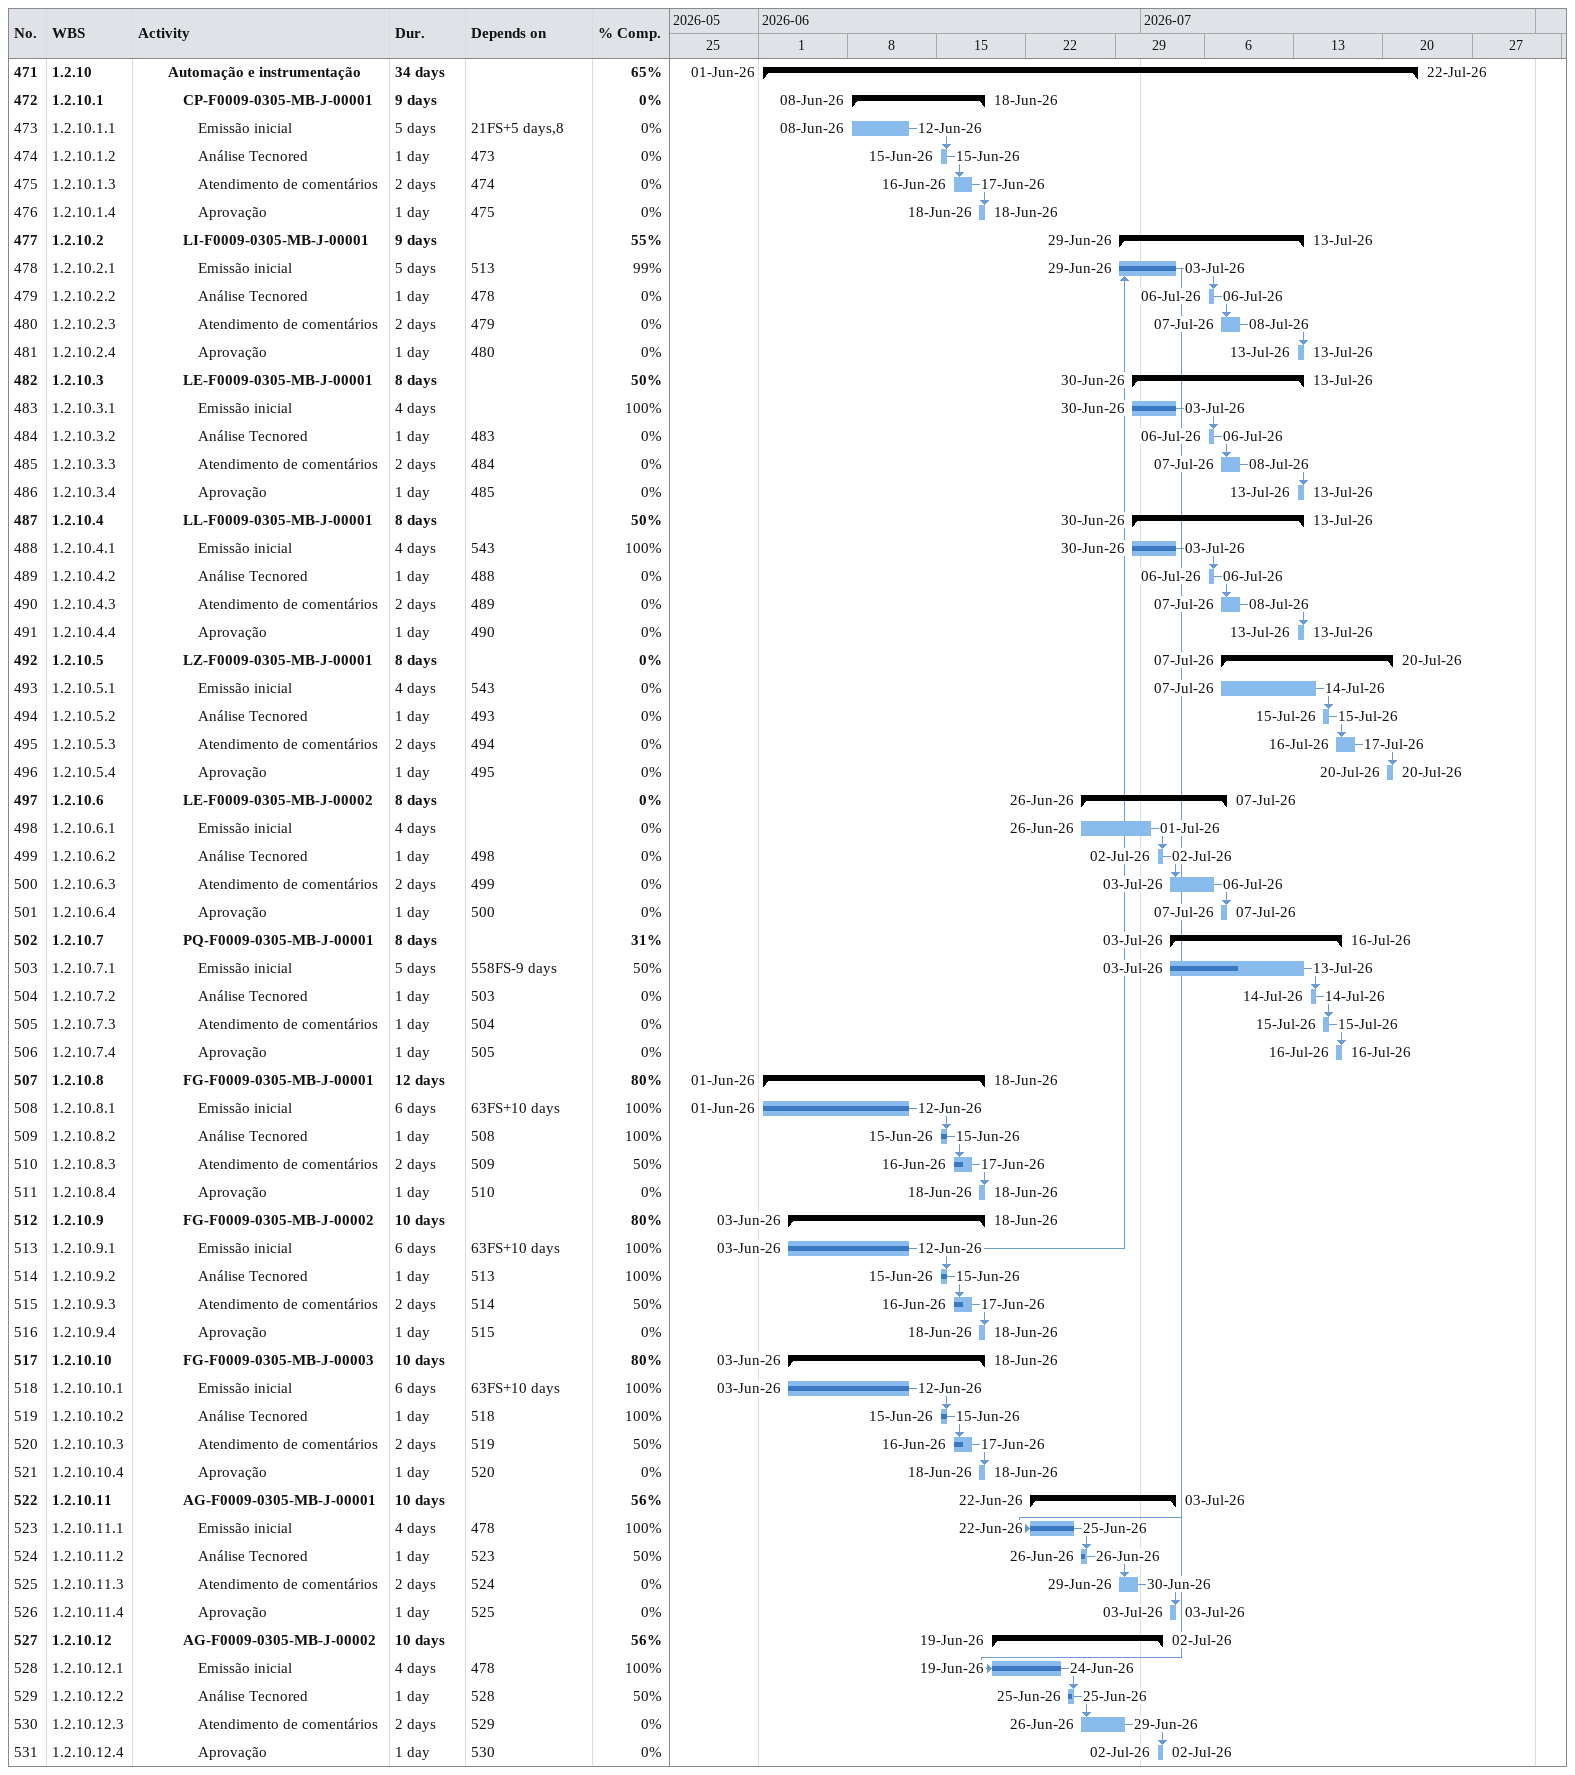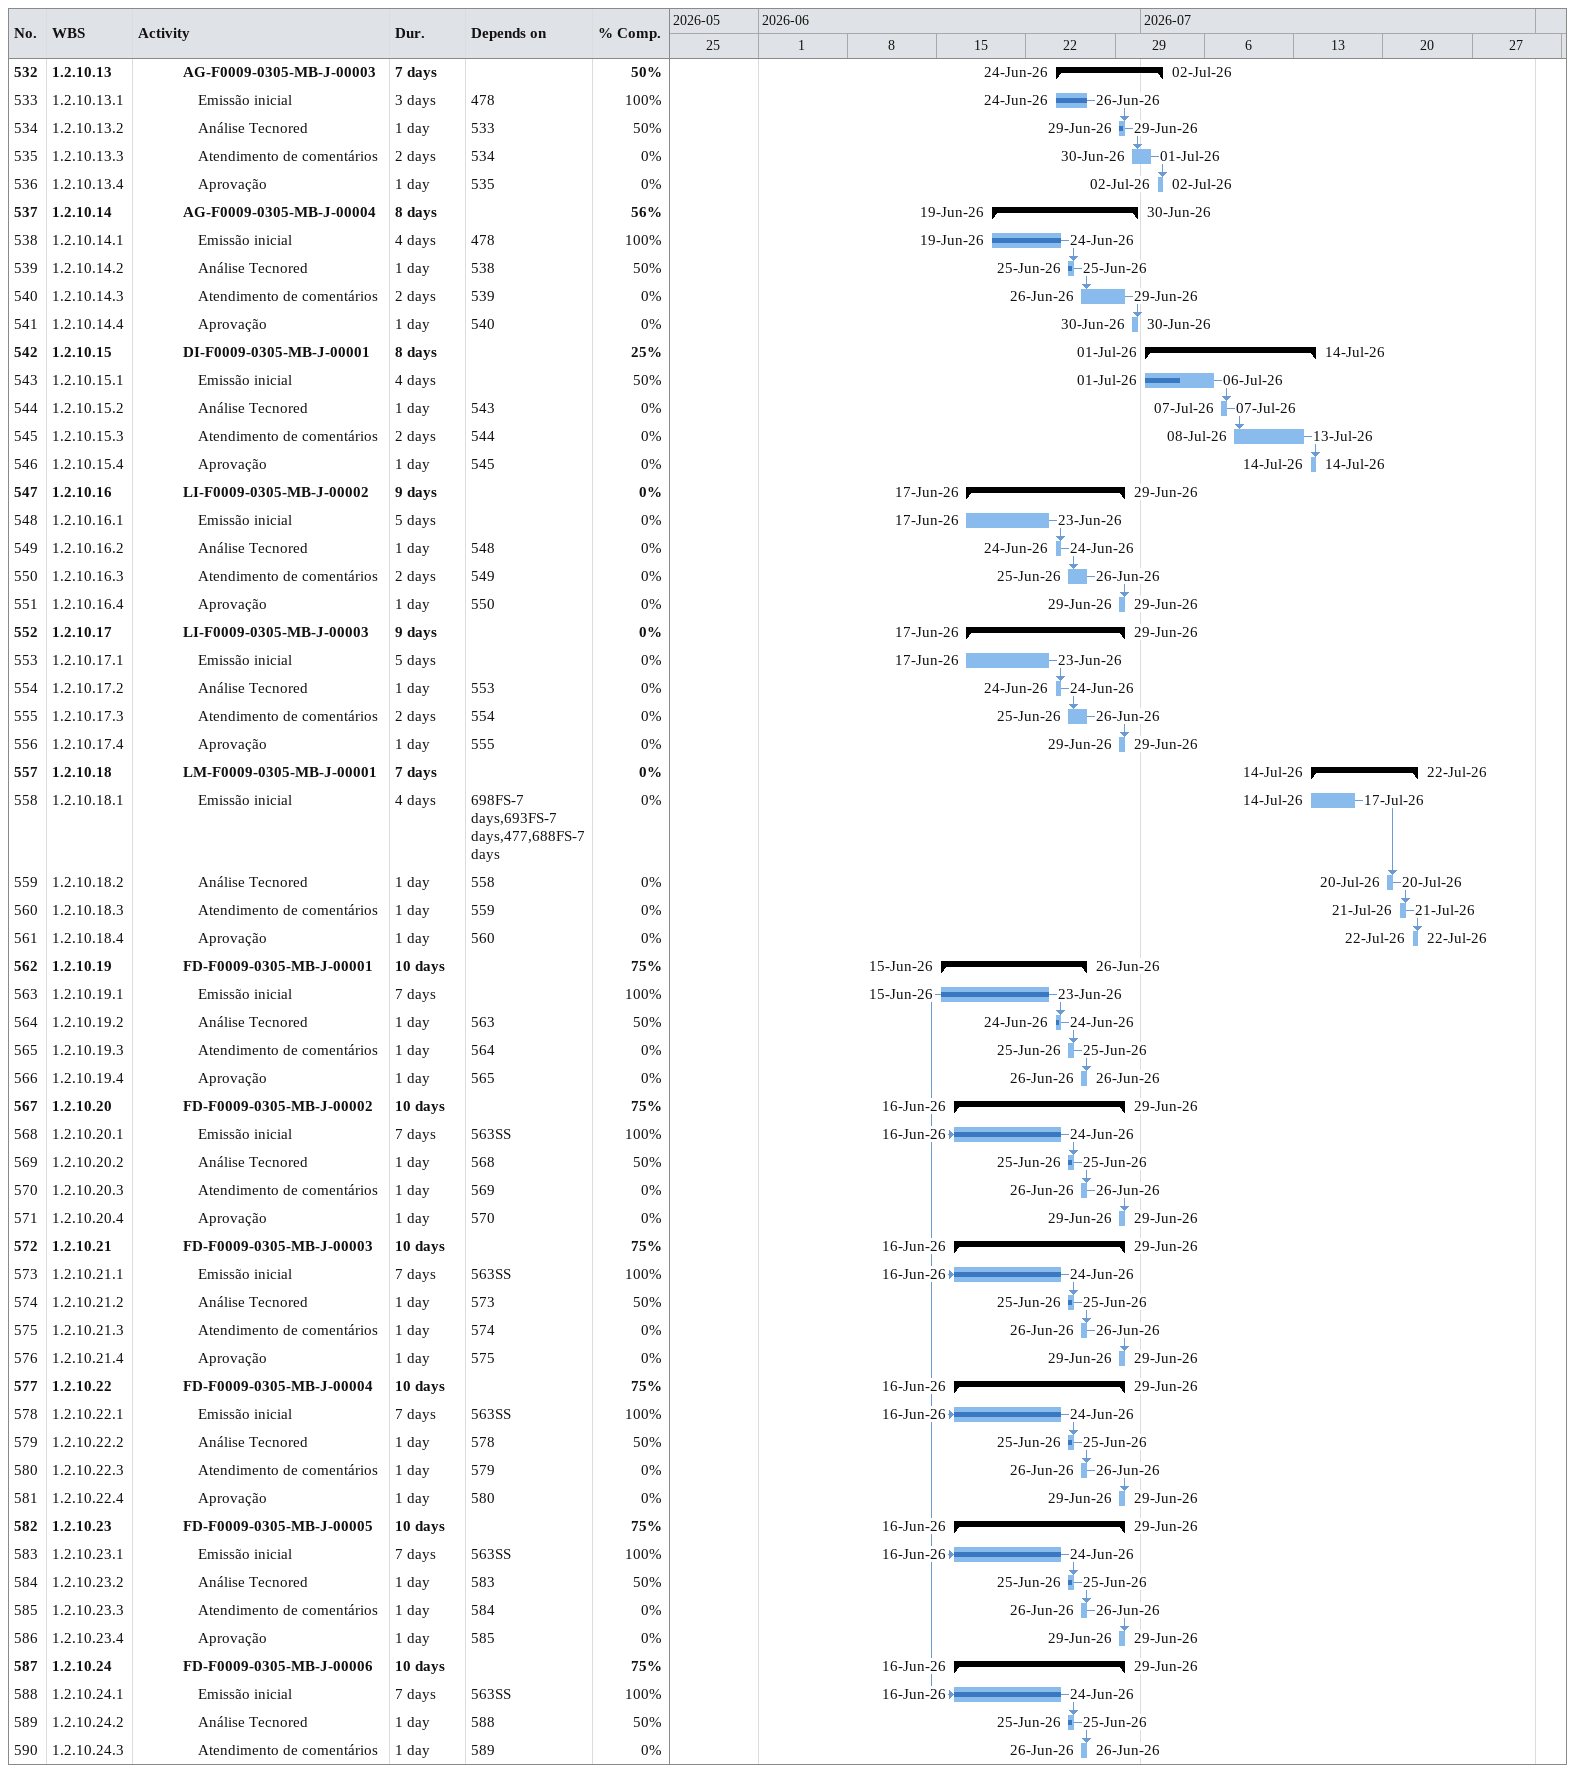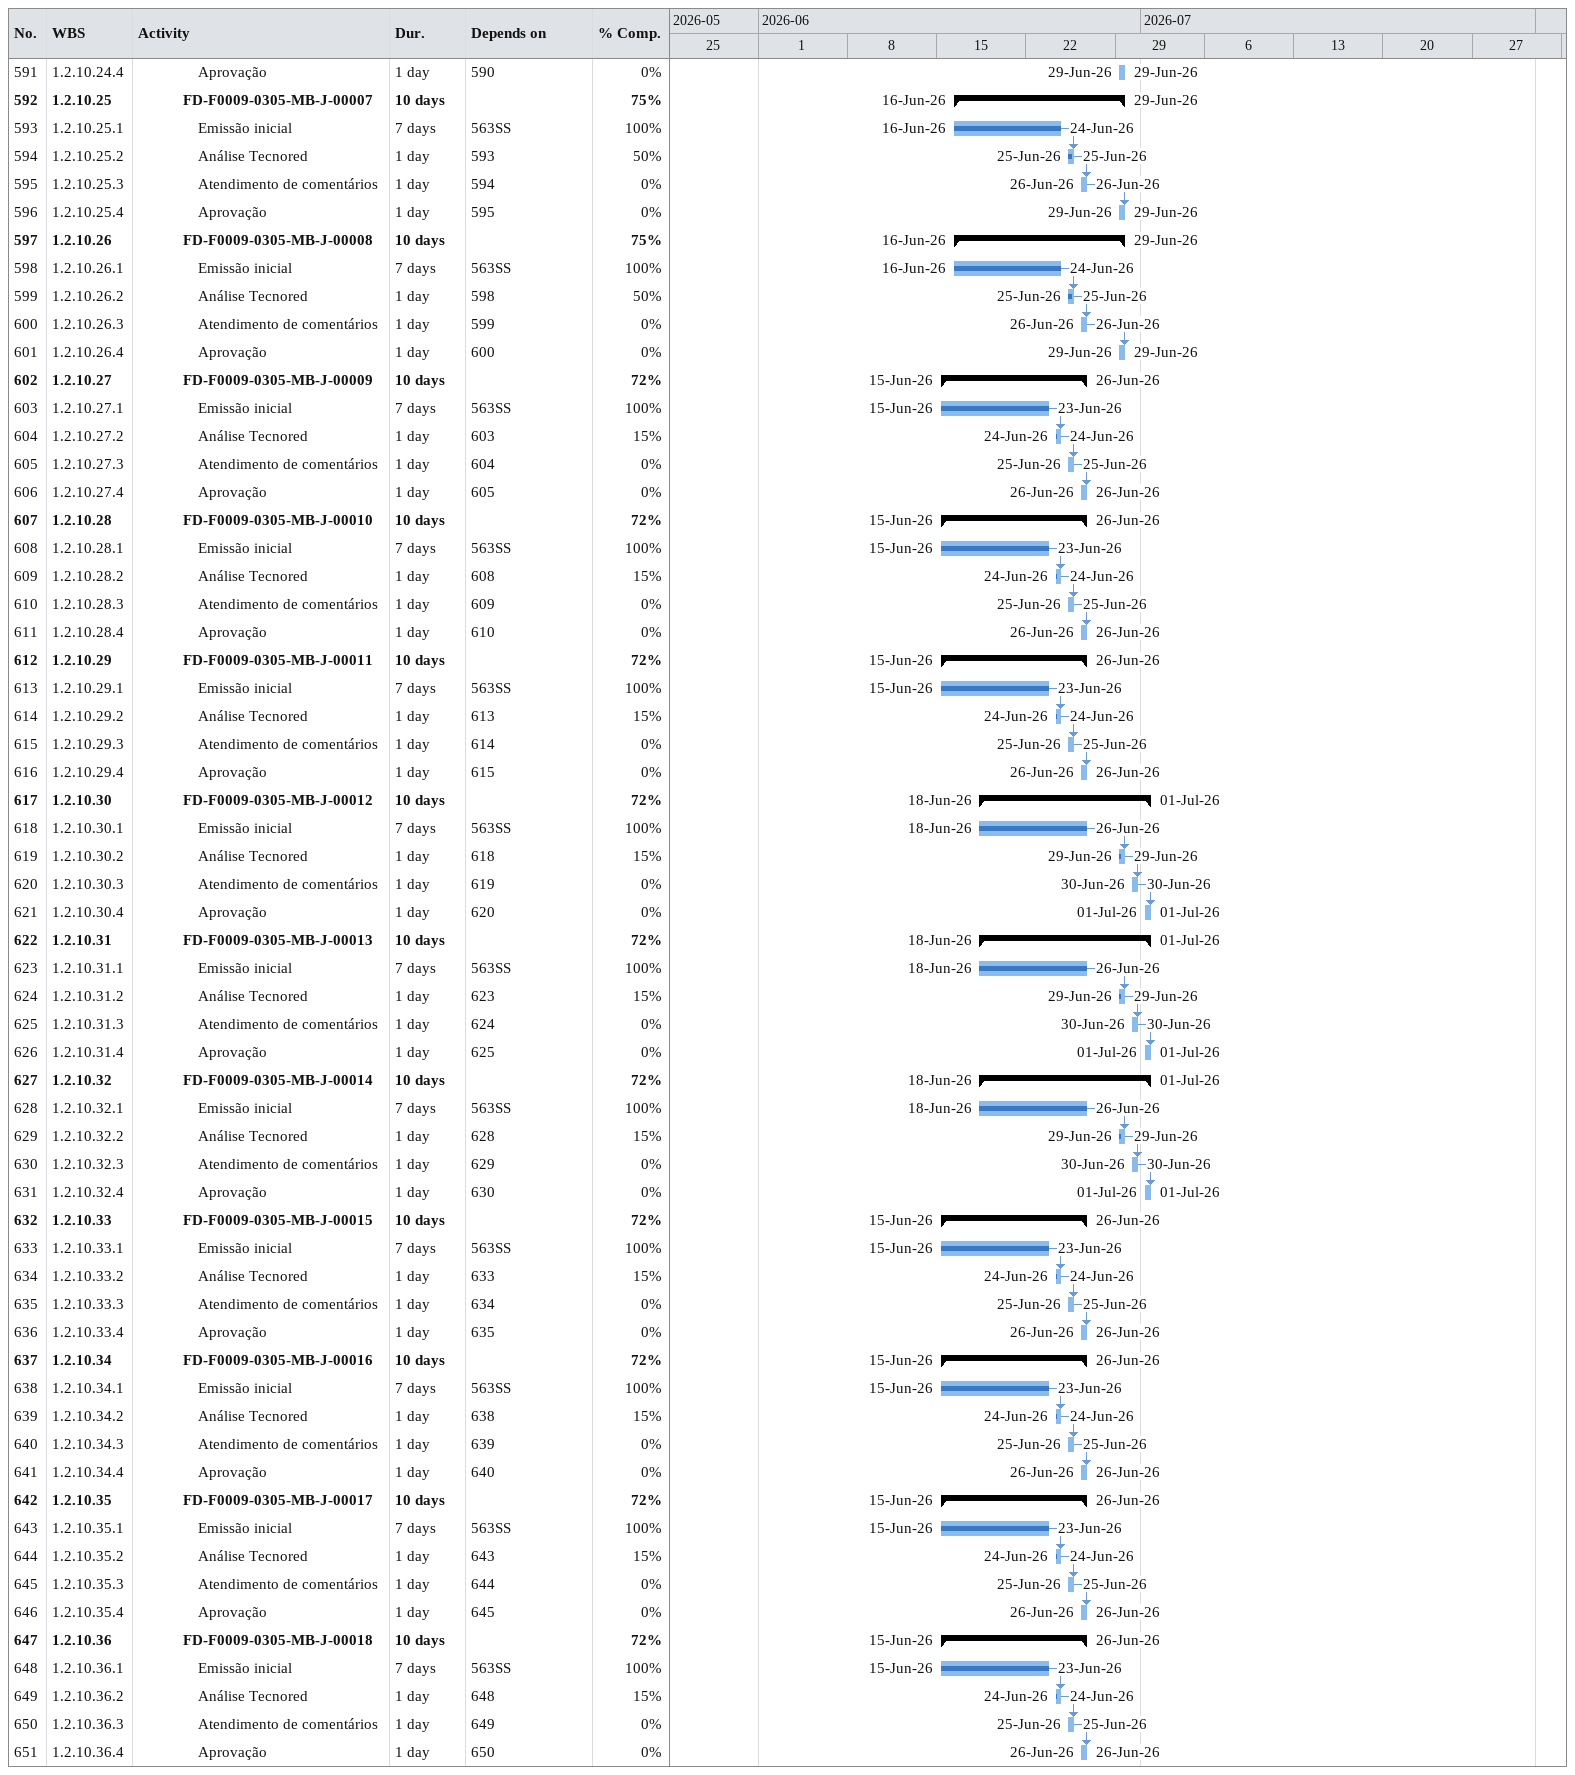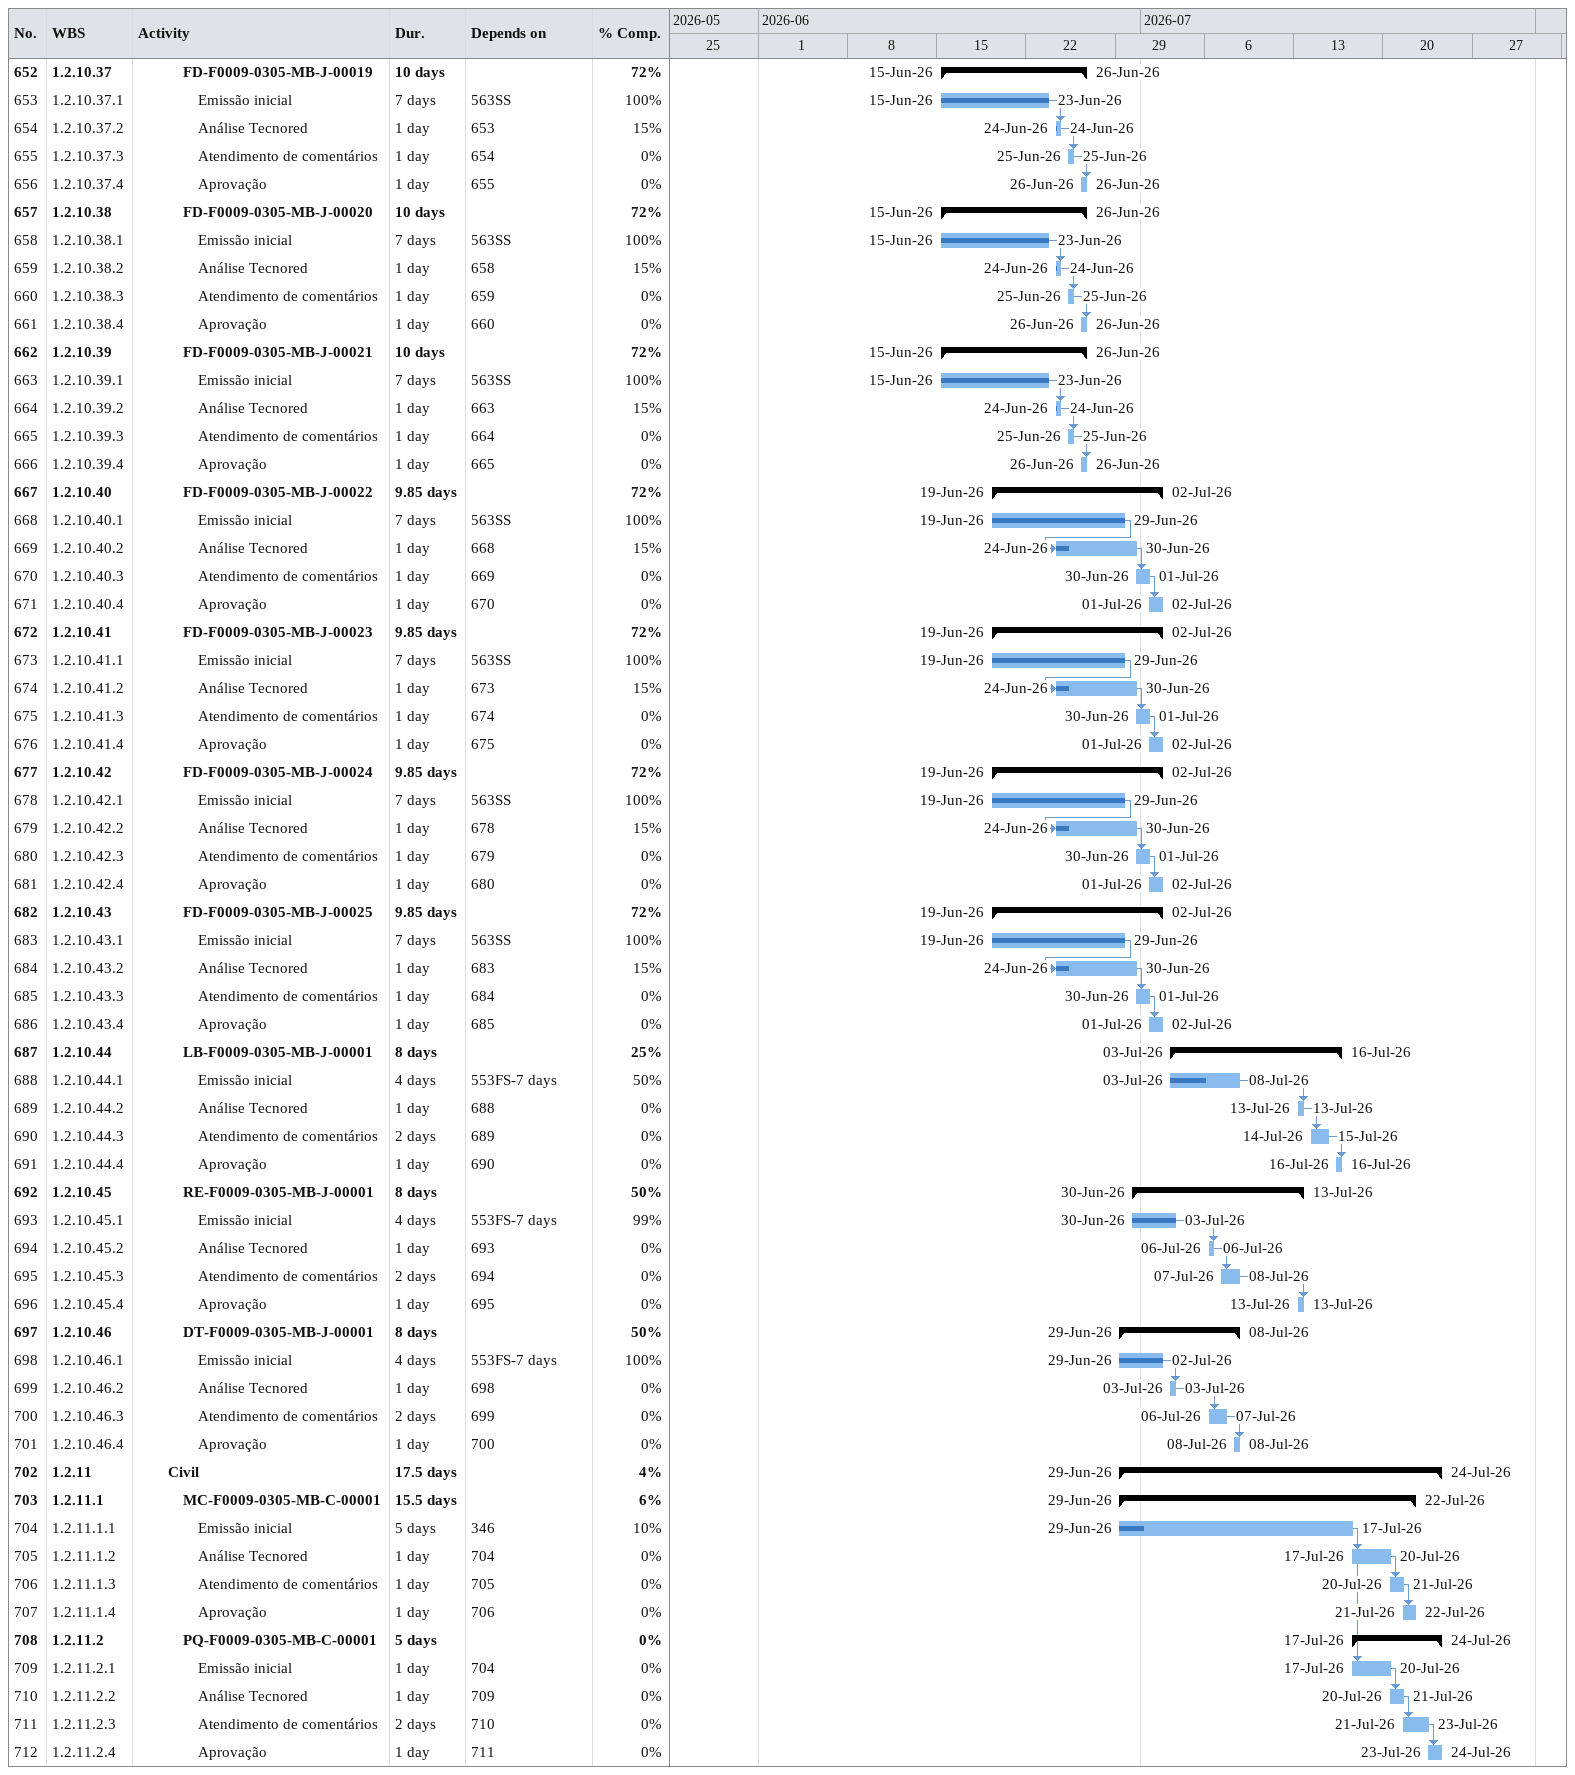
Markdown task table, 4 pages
| ID | WBS | Task | Duration | Start | Finish | Predecessors | % complete |
|---|---|---|---|---|---|---|---|
| 471 | 1.2.10 | **Automação e instrumentação** | 34d | 2026-06-01 | 2026-07-22 |  | 65 |
| 472 | 1.2.10.1 | **CP-F0009-0305-MB-J-00001** | 9d | 2026-06-08 | 2026-06-18 |  | 0 |
| 473 | 1.2.10.1.1 | Emissão inicial | 5d | 2026-06-08 | 2026-06-12 | 21FS+5d, 8 | 0 |
| 474 | 1.2.10.1.2 | Análise Tecnored | 1d | 2026-06-15 | 2026-06-15 | 473 | 0 |
| 475 | 1.2.10.1.3 | Atendimento de comentários | 2d | 2026-06-16 | 2026-06-17 | 474 | 0 |
| 476 | 1.2.10.1.4 | Aprovação | 1d | 2026-06-18 | 2026-06-18 | 475 | 0 |
| 477 | 1.2.10.2 | **LI-F0009-0305-MB-J-00001** | 9d | 2026-06-29 | 2026-07-13 |  | 55 |
| 478 | 1.2.10.2.1 | Emissão inicial | 5d | 2026-06-29 | 2026-07-03 | 513 | 99 |
| 479 | 1.2.10.2.2 | Análise Tecnored | 1d | 2026-07-06 | 2026-07-06 | 478 | 0 |
| 480 | 1.2.10.2.3 | Atendimento de comentários | 2d | 2026-07-07 | 2026-07-08 | 479 | 0 |
| 481 | 1.2.10.2.4 | Aprovação | 1d | 2026-07-13 | 2026-07-13 | 480 | 0 |
| 482 | 1.2.10.3 | **LE-F0009-0305-MB-J-00001** | 8d | 2026-06-30 | 2026-07-13 |  | 50 |
| 483 | 1.2.10.3.1 | Emissão inicial | 4d | 2026-06-30 | 2026-07-03 |  | 100 |
| 484 | 1.2.10.3.2 | Análise Tecnored | 1d | 2026-07-06 | 2026-07-06 | 483 | 0 |
| 485 | 1.2.10.3.3 | Atendimento de comentários | 2d | 2026-07-07 | 2026-07-08 | 484 | 0 |
| 486 | 1.2.10.3.4 | Aprovação | 1d | 2026-07-13 | 2026-07-13 | 485 | 0 |
| 487 | 1.2.10.4 | **LL-F0009-0305-MB-J-00001** | 8d | 2026-06-30 | 2026-07-13 |  | 50 |
| 488 | 1.2.10.4.1 | Emissão inicial | 4d | 2026-06-30 | 2026-07-03 | 543 | 100 |
| 489 | 1.2.10.4.2 | Análise Tecnored | 1d | 2026-07-06 | 2026-07-06 | 488 | 0 |
| 490 | 1.2.10.4.3 | Atendimento de comentários | 2d | 2026-07-07 | 2026-07-08 | 489 | 0 |
| 491 | 1.2.10.4.4 | Aprovação | 1d | 2026-07-13 | 2026-07-13 | 490 | 0 |
| 492 | 1.2.10.5 | **LZ-F0009-0305-MB-J-00001** | 8d | 2026-07-07 | 2026-07-20 |  | 0 |
| 493 | 1.2.10.5.1 | Emissão inicial | 4d | 2026-07-07 | 2026-07-14 | 543 | 0 |
| 494 | 1.2.10.5.2 | Análise Tecnored | 1d | 2026-07-15 | 2026-07-15 | 493 | 0 |
| 495 | 1.2.10.5.3 | Atendimento de comentários | 2d | 2026-07-16 | 2026-07-17 | 494 | 0 |
| 496 | 1.2.10.5.4 | Aprovação | 1d | 2026-07-20 | 2026-07-20 | 495 | 0 |
| 497 | 1.2.10.6 | **LE-F0009-0305-MB-J-00002** | 8d | 2026-06-26 | 2026-07-07 |  | 0 |
| 498 | 1.2.10.6.1 | Emissão inicial | 4d | 2026-06-26 | 2026-07-01 |  | 0 |
| 499 | 1.2.10.6.2 | Análise Tecnored | 1d | 2026-07-02 | 2026-07-02 | 498 | 0 |
| 500 | 1.2.10.6.3 | Atendimento de comentários | 2d | 2026-07-03 | 2026-07-06 | 499 | 0 |
| 501 | 1.2.10.6.4 | Aprovação | 1d | 2026-07-07 | 2026-07-07 | 500 | 0 |
| 502 | 1.2.10.7 | **PQ-F0009-0305-MB-J-00001** | 8d | 2026-07-03 | 2026-07-16 |  | 31 |
| 503 | 1.2.10.7.1 | Emissão inicial | 5d | 2026-07-03 | 2026-07-13 | 558FS-9d | 50 |
| 504 | 1.2.10.7.2 | Análise Tecnored | 1d | 2026-07-14 | 2026-07-14 | 503 | 0 |
| 505 | 1.2.10.7.3 | Atendimento de comentários | 1d | 2026-07-15 | 2026-07-15 | 504 | 0 |
| 506 | 1.2.10.7.4 | Aprovação | 1d | 2026-07-16 | 2026-07-16 | 505 | 0 |
| 507 | 1.2.10.8 | **FG-F0009-0305-MB-J-00001** | 12d | 2026-06-01 | 2026-06-18 |  | 80 |
| 508 | 1.2.10.8.1 | Emissão inicial | 6d | 2026-06-01 | 2026-06-12 | 63FS+10d | 100 |
| 509 | 1.2.10.8.2 | Análise Tecnored | 1d | 2026-06-15 | 2026-06-15 | 508 | 100 |
| 510 | 1.2.10.8.3 | Atendimento de comentários | 2d | 2026-06-16 | 2026-06-17 | 509 | 50 |
| 511 | 1.2.10.8.4 | Aprovação | 1d | 2026-06-18 | 2026-06-18 | 510 | 0 |
| 512 | 1.2.10.9 | **FG-F0009-0305-MB-J-00002** | 10d | 2026-06-03 | 2026-06-18 |  | 80 |
| 513 | 1.2.10.9.1 | Emissão inicial | 6d | 2026-06-03 | 2026-06-12 | 63FS+10d | 100 |
| 514 | 1.2.10.9.2 | Análise Tecnored | 1d | 2026-06-15 | 2026-06-15 | 513 | 100 |
| 515 | 1.2.10.9.3 | Atendimento de comentários | 2d | 2026-06-16 | 2026-06-17 | 514 | 50 |
| 516 | 1.2.10.9.4 | Aprovação | 1d | 2026-06-18 | 2026-06-18 | 515 | 0 |
| 517 | 1.2.10.10 | **FG-F0009-0305-MB-J-00003** | 10d | 2026-06-03 | 2026-06-18 |  | 80 |
| 518 | 1.2.10.10.1 | Emissão inicial | 6d | 2026-06-03 | 2026-06-12 | 63FS+10d | 100 |
| 519 | 1.2.10.10.2 | Análise Tecnored | 1d | 2026-06-15 | 2026-06-15 | 518 | 100 |
| 520 | 1.2.10.10.3 | Atendimento de comentários | 2d | 2026-06-16 | 2026-06-17 | 519 | 50 |
| 521 | 1.2.10.10.4 | Aprovação | 1d | 2026-06-18 | 2026-06-18 | 520 | 0 |
| 522 | 1.2.10.11 | **AG-F0009-0305-MB-J-00001** | 10d | 2026-06-22 | 2026-07-03 |  | 56 |
| 523 | 1.2.10.11.1 | Emissão inicial | 4d | 2026-06-22 | 2026-06-25 | 478 | 100 |
| 524 | 1.2.10.11.2 | Análise Tecnored | 1d | 2026-06-26 | 2026-06-26 | 523 | 50 |
| 525 | 1.2.10.11.3 | Atendimento de comentários | 2d | 2026-06-29 | 2026-06-30 | 524 | 0 |
| 526 | 1.2.10.11.4 | Aprovação | 1d | 2026-07-03 | 2026-07-03 | 525 | 0 |
| 527 | 1.2.10.12 | **AG-F0009-0305-MB-J-00002** | 10d | 2026-06-19 | 2026-07-02 |  | 56 |
| 528 | 1.2.10.12.1 | Emissão inicial | 4d | 2026-06-19 | 2026-06-24 | 478 | 100 |
| 529 | 1.2.10.12.2 | Análise Tecnored | 1d | 2026-06-25 | 2026-06-25 | 528 | 50 |
| 530 | 1.2.10.12.3 | Atendimento de comentários | 2d | 2026-06-26 | 2026-06-29 | 529 | 0 |
| 531 | 1.2.10.12.4 | Aprovação | 1d | 2026-07-02 | 2026-07-02 | 530 | 0 |
| 532 | 1.2.10.13 | **AG-F0009-0305-MB-J-00003** | 7d | 2026-06-24 | 2026-07-02 |  | 50 |
| 533 | 1.2.10.13.1 | Emissão inicial | 3d | 2026-06-24 | 2026-06-26 | 478 | 100 |
| 534 | 1.2.10.13.2 | Análise Tecnored | 1d | 2026-06-29 | 2026-06-29 | 533 | 50 |
| 535 | 1.2.10.13.3 | Atendimento de comentários | 2d | 2026-06-30 | 2026-07-01 | 534 | 0 |
| 536 | 1.2.10.13.4 | Aprovação | 1d | 2026-07-02 | 2026-07-02 | 535 | 0 |
| 537 | 1.2.10.14 | **AG-F0009-0305-MB-J-00004** | 8d | 2026-06-19 | 2026-06-30 |  | 56 |
| 538 | 1.2.10.14.1 | Emissão inicial | 4d | 2026-06-19 | 2026-06-24 | 478 | 100 |
| 539 | 1.2.10.14.2 | Análise Tecnored | 1d | 2026-06-25 | 2026-06-25 | 538 | 50 |
| 540 | 1.2.10.14.3 | Atendimento de comentários | 2d | 2026-06-26 | 2026-06-29 | 539 | 0 |
| 541 | 1.2.10.14.4 | Aprovação | 1d | 2026-06-30 | 2026-06-30 | 540 | 0 |
| 542 | 1.2.10.15 | **DI-F0009-0305-MB-J-00001** | 8d | 2026-07-01 | 2026-07-14 |  | 25 |
| 543 | 1.2.10.15.1 | Emissão inicial | 4d | 2026-07-01 | 2026-07-06 |  | 50 |
| 544 | 1.2.10.15.2 | Análise Tecnored | 1d | 2026-07-07 | 2026-07-07 | 543 | 0 |
| 545 | 1.2.10.15.3 | Atendimento de comentários | 2d | 2026-07-08 | 2026-07-13 | 544 | 0 |
| 546 | 1.2.10.15.4 | Aprovação | 1d | 2026-07-14 | 2026-07-14 | 545 | 0 |
| 547 | 1.2.10.16 | **LI-F0009-0305-MB-J-00002** | 9d | 2026-06-17 | 2026-06-29 |  | 0 |
| 548 | 1.2.10.16.1 | Emissão inicial | 5d | 2026-06-17 | 2026-06-23 |  | 0 |
| 549 | 1.2.10.16.2 | Análise Tecnored | 1d | 2026-06-24 | 2026-06-24 | 548 | 0 |
| 550 | 1.2.10.16.3 | Atendimento de comentários | 2d | 2026-06-25 | 2026-06-26 | 549 | 0 |
| 551 | 1.2.10.16.4 | Aprovação | 1d | 2026-06-29 | 2026-06-29 | 550 | 0 |
| 552 | 1.2.10.17 | **LI-F0009-0305-MB-J-00003** | 9d | 2026-06-17 | 2026-06-29 |  | 0 |
| 553 | 1.2.10.17.1 | Emissão inicial | 5d | 2026-06-17 | 2026-06-23 |  | 0 |
| 554 | 1.2.10.17.2 | Análise Tecnored | 1d | 2026-06-24 | 2026-06-24 | 553 | 0 |
| 555 | 1.2.10.17.3 | Atendimento de comentários | 2d | 2026-06-25 | 2026-06-26 | 554 | 0 |
| 556 | 1.2.10.17.4 | Aprovação | 1d | 2026-06-29 | 2026-06-29 | 555 | 0 |
| 557 | 1.2.10.18 | **LM-F0009-0305-MB-J-00001** | 7d | 2026-07-14 | 2026-07-22 |  | 0 |
| 558 | 1.2.10.18.1 | Emissão inicial | 4d | 2026-07-14 | 2026-07-17 | 698FS-7d, 693FS-7d, 477, 688FS-7d | 0 |
| 559 | 1.2.10.18.2 | Análise Tecnored | 1d | 2026-07-20 | 2026-07-20 | 558 | 0 |
| 560 | 1.2.10.18.3 | Atendimento de comentários | 1d | 2026-07-21 | 2026-07-21 | 559 | 0 |
| 561 | 1.2.10.18.4 | Aprovação | 1d | 2026-07-22 | 2026-07-22 | 560 | 0 |
| 562 | 1.2.10.19 | **FD-F0009-0305-MB-J-00001** | 10d | 2026-06-15 | 2026-06-26 |  | 75 |
| 563 | 1.2.10.19.1 | Emissão inicial | 7d | 2026-06-15 | 2026-06-23 |  | 100 |
| 564 | 1.2.10.19.2 | Análise Tecnored | 1d | 2026-06-24 | 2026-06-24 | 563 | 50 |
| 565 | 1.2.10.19.3 | Atendimento de comentários | 1d | 2026-06-25 | 2026-06-25 | 564 | 0 |
| 566 | 1.2.10.19.4 | Aprovação | 1d | 2026-06-26 | 2026-06-26 | 565 | 0 |
| 567 | 1.2.10.20 | **FD-F0009-0305-MB-J-00002** | 10d | 2026-06-16 | 2026-06-29 |  | 75 |
| 568 | 1.2.10.20.1 | Emissão inicial | 7d | 2026-06-16 | 2026-06-24 | 563SS | 100 |
| 569 | 1.2.10.20.2 | Análise Tecnored | 1d | 2026-06-25 | 2026-06-25 | 568 | 50 |
| 570 | 1.2.10.20.3 | Atendimento de comentários | 1d | 2026-06-26 | 2026-06-26 | 569 | 0 |
| 571 | 1.2.10.20.4 | Aprovação | 1d | 2026-06-29 | 2026-06-29 | 570 | 0 |
| 572 | 1.2.10.21 | **FD-F0009-0305-MB-J-00003** | 10d | 2026-06-16 | 2026-06-29 |  | 75 |
| 573 | 1.2.10.21.1 | Emissão inicial | 7d | 2026-06-16 | 2026-06-24 | 563SS | 100 |
| 574 | 1.2.10.21.2 | Análise Tecnored | 1d | 2026-06-25 | 2026-06-25 | 573 | 50 |
| 575 | 1.2.10.21.3 | Atendimento de comentários | 1d | 2026-06-26 | 2026-06-26 | 574 | 0 |
| 576 | 1.2.10.21.4 | Aprovação | 1d | 2026-06-29 | 2026-06-29 | 575 | 0 |
| 577 | 1.2.10.22 | **FD-F0009-0305-MB-J-00004** | 10d | 2026-06-16 | 2026-06-29 |  | 75 |
| 578 | 1.2.10.22.1 | Emissão inicial | 7d | 2026-06-16 | 2026-06-24 | 563SS | 100 |
| 579 | 1.2.10.22.2 | Análise Tecnored | 1d | 2026-06-25 | 2026-06-25 | 578 | 50 |
| 580 | 1.2.10.22.3 | Atendimento de comentários | 1d | 2026-06-26 | 2026-06-26 | 579 | 0 |
| 581 | 1.2.10.22.4 | Aprovação | 1d | 2026-06-29 | 2026-06-29 | 580 | 0 |
| 582 | 1.2.10.23 | **FD-F0009-0305-MB-J-00005** | 10d | 2026-06-16 | 2026-06-29 |  | 75 |
| 583 | 1.2.10.23.1 | Emissão inicial | 7d | 2026-06-16 | 2026-06-24 | 563SS | 100 |
| 584 | 1.2.10.23.2 | Análise Tecnored | 1d | 2026-06-25 | 2026-06-25 | 583 | 50 |
| 585 | 1.2.10.23.3 | Atendimento de comentários | 1d | 2026-06-26 | 2026-06-26 | 584 | 0 |
| 586 | 1.2.10.23.4 | Aprovação | 1d | 2026-06-29 | 2026-06-29 | 585 | 0 |
| 587 | 1.2.10.24 | **FD-F0009-0305-MB-J-00006** | 10d | 2026-06-16 | 2026-06-29 |  | 75 |
| 588 | 1.2.10.24.1 | Emissão inicial | 7d | 2026-06-16 | 2026-06-24 | 563SS | 100 |
| 589 | 1.2.10.24.2 | Análise Tecnored | 1d | 2026-06-25 | 2026-06-25 | 588 | 50 |
| 590 | 1.2.10.24.3 | Atendimento de comentários | 1d | 2026-06-26 | 2026-06-26 | 589 | 0 |
| 591 | 1.2.10.24.4 | Aprovação | 1d | 2026-06-29 | 2026-06-29 | 590 | 0 |
| 592 | 1.2.10.25 | **FD-F0009-0305-MB-J-00007** | 10d | 2026-06-16 | 2026-06-29 |  | 75 |
| 593 | 1.2.10.25.1 | Emissão inicial | 7d | 2026-06-16 | 2026-06-24 | 563SS | 100 |
| 594 | 1.2.10.25.2 | Análise Tecnored | 1d | 2026-06-25 | 2026-06-25 | 593 | 50 |
| 595 | 1.2.10.25.3 | Atendimento de comentários | 1d | 2026-06-26 | 2026-06-26 | 594 | 0 |
| 596 | 1.2.10.25.4 | Aprovação | 1d | 2026-06-29 | 2026-06-29 | 595 | 0 |
| 597 | 1.2.10.26 | **FD-F0009-0305-MB-J-00008** | 10d | 2026-06-16 | 2026-06-29 |  | 75 |
| 598 | 1.2.10.26.1 | Emissão inicial | 7d | 2026-06-16 | 2026-06-24 | 563SS | 100 |
| 599 | 1.2.10.26.2 | Análise Tecnored | 1d | 2026-06-25 | 2026-06-25 | 598 | 50 |
| 600 | 1.2.10.26.3 | Atendimento de comentários | 1d | 2026-06-26 | 2026-06-26 | 599 | 0 |
| 601 | 1.2.10.26.4 | Aprovação | 1d | 2026-06-29 | 2026-06-29 | 600 | 0 |
| 602 | 1.2.10.27 | **FD-F0009-0305-MB-J-00009** | 10d | 2026-06-15 | 2026-06-26 |  | 72 |
| 603 | 1.2.10.27.1 | Emissão inicial | 7d | 2026-06-15 | 2026-06-23 | 563SS | 100 |
| 604 | 1.2.10.27.2 | Análise Tecnored | 1d | 2026-06-24 | 2026-06-24 | 603 | 15 |
| 605 | 1.2.10.27.3 | Atendimento de comentários | 1d | 2026-06-25 | 2026-06-25 | 604 | 0 |
| 606 | 1.2.10.27.4 | Aprovação | 1d | 2026-06-26 | 2026-06-26 | 605 | 0 |
| 607 | 1.2.10.28 | **FD-F0009-0305-MB-J-00010** | 10d | 2026-06-15 | 2026-06-26 |  | 72 |
| 608 | 1.2.10.28.1 | Emissão inicial | 7d | 2026-06-15 | 2026-06-23 | 563SS | 100 |
| 609 | 1.2.10.28.2 | Análise Tecnored | 1d | 2026-06-24 | 2026-06-24 | 608 | 15 |
| 610 | 1.2.10.28.3 | Atendimento de comentários | 1d | 2026-06-25 | 2026-06-25 | 609 | 0 |
| 611 | 1.2.10.28.4 | Aprovação | 1d | 2026-06-26 | 2026-06-26 | 610 | 0 |
| 612 | 1.2.10.29 | **FD-F0009-0305-MB-J-00011** | 10d | 2026-06-15 | 2026-06-26 |  | 72 |
| 613 | 1.2.10.29.1 | Emissão inicial | 7d | 2026-06-15 | 2026-06-23 | 563SS | 100 |
| 614 | 1.2.10.29.2 | Análise Tecnored | 1d | 2026-06-24 | 2026-06-24 | 613 | 15 |
| 615 | 1.2.10.29.3 | Atendimento de comentários | 1d | 2026-06-25 | 2026-06-25 | 614 | 0 |
| 616 | 1.2.10.29.4 | Aprovação | 1d | 2026-06-26 | 2026-06-26 | 615 | 0 |
| 617 | 1.2.10.30 | **FD-F0009-0305-MB-J-00012** | 10d | 2026-06-18 | 2026-07-01 |  | 72 |
| 618 | 1.2.10.30.1 | Emissão inicial | 7d | 2026-06-18 | 2026-06-26 | 563SS | 100 |
| 619 | 1.2.10.30.2 | Análise Tecnored | 1d | 2026-06-29 | 2026-06-29 | 618 | 15 |
| 620 | 1.2.10.30.3 | Atendimento de comentários | 1d | 2026-06-30 | 2026-06-30 | 619 | 0 |
| 621 | 1.2.10.30.4 | Aprovação | 1d | 2026-07-01 | 2026-07-01 | 620 | 0 |
| 622 | 1.2.10.31 | **FD-F0009-0305-MB-J-00013** | 10d | 2026-06-18 | 2026-07-01 |  | 72 |
| 623 | 1.2.10.31.1 | Emissão inicial | 7d | 2026-06-18 | 2026-06-26 | 563SS | 100 |
| 624 | 1.2.10.31.2 | Análise Tecnored | 1d | 2026-06-29 | 2026-06-29 | 623 | 15 |
| 625 | 1.2.10.31.3 | Atendimento de comentários | 1d | 2026-06-30 | 2026-06-30 | 624 | 0 |
| 626 | 1.2.10.31.4 | Aprovação | 1d | 2026-07-01 | 2026-07-01 | 625 | 0 |
| 627 | 1.2.10.32 | **FD-F0009-0305-MB-J-00014** | 10d | 2026-06-18 | 2026-07-01 |  | 72 |
| 628 | 1.2.10.32.1 | Emissão inicial | 7d | 2026-06-18 | 2026-06-26 | 563SS | 100 |
| 629 | 1.2.10.32.2 | Análise Tecnored | 1d | 2026-06-29 | 2026-06-29 | 628 | 15 |
| 630 | 1.2.10.32.3 | Atendimento de comentários | 1d | 2026-06-30 | 2026-06-30 | 629 | 0 |
| 631 | 1.2.10.32.4 | Aprovação | 1d | 2026-07-01 | 2026-07-01 | 630 | 0 |
| 632 | 1.2.10.33 | **FD-F0009-0305-MB-J-00015** | 10d | 2026-06-15 | 2026-06-26 |  | 72 |
| 633 | 1.2.10.33.1 | Emissão inicial | 7d | 2026-06-15 | 2026-06-23 | 563SS | 100 |
| 634 | 1.2.10.33.2 | Análise Tecnored | 1d | 2026-06-24 | 2026-06-24 | 633 | 15 |
| 635 | 1.2.10.33.3 | Atendimento de comentários | 1d | 2026-06-25 | 2026-06-25 | 634 | 0 |
| 636 | 1.2.10.33.4 | Aprovação | 1d | 2026-06-26 | 2026-06-26 | 635 | 0 |
| 637 | 1.2.10.34 | **FD-F0009-0305-MB-J-00016** | 10d | 2026-06-15 | 2026-06-26 |  | 72 |
| 638 | 1.2.10.34.1 | Emissão inicial | 7d | 2026-06-15 | 2026-06-23 | 563SS | 100 |
| 639 | 1.2.10.34.2 | Análise Tecnored | 1d | 2026-06-24 | 2026-06-24 | 638 | 15 |
| 640 | 1.2.10.34.3 | Atendimento de comentários | 1d | 2026-06-25 | 2026-06-25 | 639 | 0 |
| 641 | 1.2.10.34.4 | Aprovação | 1d | 2026-06-26 | 2026-06-26 | 640 | 0 |
| 642 | 1.2.10.35 | **FD-F0009-0305-MB-J-00017** | 10d | 2026-06-15 | 2026-06-26 |  | 72 |
| 643 | 1.2.10.35.1 | Emissão inicial | 7d | 2026-06-15 | 2026-06-23 | 563SS | 100 |
| 644 | 1.2.10.35.2 | Análise Tecnored | 1d | 2026-06-24 | 2026-06-24 | 643 | 15 |
| 645 | 1.2.10.35.3 | Atendimento de comentários | 1d | 2026-06-25 | 2026-06-25 | 644 | 0 |
| 646 | 1.2.10.35.4 | Aprovação | 1d | 2026-06-26 | 2026-06-26 | 645 | 0 |
| 647 | 1.2.10.36 | **FD-F0009-0305-MB-J-00018** | 10d | 2026-06-15 | 2026-06-26 |  | 72 |
| 648 | 1.2.10.36.1 | Emissão inicial | 7d | 2026-06-15 | 2026-06-23 | 563SS | 100 |
| 649 | 1.2.10.36.2 | Análise Tecnored | 1d | 2026-06-24 | 2026-06-24 | 648 | 15 |
| 650 | 1.2.10.36.3 | Atendimento de comentários | 1d | 2026-06-25 | 2026-06-25 | 649 | 0 |
| 651 | 1.2.10.36.4 | Aprovação | 1d | 2026-06-26 | 2026-06-26 | 650 | 0 |
| 652 | 1.2.10.37 | **FD-F0009-0305-MB-J-00019** | 10d | 2026-06-15 | 2026-06-26 |  | 72 |
| 653 | 1.2.10.37.1 | Emissão inicial | 7d | 2026-06-15 | 2026-06-23 | 563SS | 100 |
| 654 | 1.2.10.37.2 | Análise Tecnored | 1d | 2026-06-24 | 2026-06-24 | 653 | 15 |
| 655 | 1.2.10.37.3 | Atendimento de comentários | 1d | 2026-06-25 | 2026-06-25 | 654 | 0 |
| 656 | 1.2.10.37.4 | Aprovação | 1d | 2026-06-26 | 2026-06-26 | 655 | 0 |
| 657 | 1.2.10.38 | **FD-F0009-0305-MB-J-00020** | 10d | 2026-06-15 | 2026-06-26 |  | 72 |
| 658 | 1.2.10.38.1 | Emissão inicial | 7d | 2026-06-15 | 2026-06-23 | 563SS | 100 |
| 659 | 1.2.10.38.2 | Análise Tecnored | 1d | 2026-06-24 | 2026-06-24 | 658 | 15 |
| 660 | 1.2.10.38.3 | Atendimento de comentários | 1d | 2026-06-25 | 2026-06-25 | 659 | 0 |
| 661 | 1.2.10.38.4 | Aprovação | 1d | 2026-06-26 | 2026-06-26 | 660 | 0 |
| 662 | 1.2.10.39 | **FD-F0009-0305-MB-J-00021** | 10d | 2026-06-15 | 2026-06-26 |  | 72 |
| 663 | 1.2.10.39.1 | Emissão inicial | 7d | 2026-06-15 | 2026-06-23 | 563SS | 100 |
| 664 | 1.2.10.39.2 | Análise Tecnored | 1d | 2026-06-24 | 2026-06-24 | 663 | 15 |
| 665 | 1.2.10.39.3 | Atendimento de comentários | 1d | 2026-06-25 | 2026-06-25 | 664 | 0 |
| 666 | 1.2.10.39.4 | Aprovação | 1d | 2026-06-26 | 2026-06-26 | 665 | 0 |
| 667 | 1.2.10.40 | **FD-F0009-0305-MB-J-00022** | 9.85d | 2026-06-19 | 2026-07-02 |  | 72 |
| 668 | 1.2.10.40.1 | Emissão inicial | 7d | 2026-06-19 | 2026-06-29 | 563SS | 100 |
| 669 | 1.2.10.40.2 | Análise Tecnored | 1d | 2026-06-24 | 2026-06-30 | 668 | 15 |
| 670 | 1.2.10.40.3 | Atendimento de comentários | 1d | 2026-06-30 | 2026-07-01 | 669 | 0 |
| 671 | 1.2.10.40.4 | Aprovação | 1d | 2026-07-01 | 2026-07-02 | 670 | 0 |
| 672 | 1.2.10.41 | **FD-F0009-0305-MB-J-00023** | 9.85d | 2026-06-19 | 2026-07-02 |  | 72 |
| 673 | 1.2.10.41.1 | Emissão inicial | 7d | 2026-06-19 | 2026-06-29 | 563SS | 100 |
| 674 | 1.2.10.41.2 | Análise Tecnored | 1d | 2026-06-24 | 2026-06-30 | 673 | 15 |
| 675 | 1.2.10.41.3 | Atendimento de comentários | 1d | 2026-06-30 | 2026-07-01 | 674 | 0 |
| 676 | 1.2.10.41.4 | Aprovação | 1d | 2026-07-01 | 2026-07-02 | 675 | 0 |
| 677 | 1.2.10.42 | **FD-F0009-0305-MB-J-00024** | 9.85d | 2026-06-19 | 2026-07-02 |  | 72 |
| 678 | 1.2.10.42.1 | Emissão inicial | 7d | 2026-06-19 | 2026-06-29 | 563SS | 100 |
| 679 | 1.2.10.42.2 | Análise Tecnored | 1d | 2026-06-24 | 2026-06-30 | 678 | 15 |
| 680 | 1.2.10.42.3 | Atendimento de comentários | 1d | 2026-06-30 | 2026-07-01 | 679 | 0 |
| 681 | 1.2.10.42.4 | Aprovação | 1d | 2026-07-01 | 2026-07-02 | 680 | 0 |
| 682 | 1.2.10.43 | **FD-F0009-0305-MB-J-00025** | 9.85d | 2026-06-19 | 2026-07-02 |  | 72 |
| 683 | 1.2.10.43.1 | Emissão inicial | 7d | 2026-06-19 | 2026-06-29 | 563SS | 100 |
| 684 | 1.2.10.43.2 | Análise Tecnored | 1d | 2026-06-24 | 2026-06-30 | 683 | 15 |
| 685 | 1.2.10.43.3 | Atendimento de comentários | 1d | 2026-06-30 | 2026-07-01 | 684 | 0 |
| 686 | 1.2.10.43.4 | Aprovação | 1d | 2026-07-01 | 2026-07-02 | 685 | 0 |
| 687 | 1.2.10.44 | **LB-F0009-0305-MB-J-00001** | 8d | 2026-07-03 | 2026-07-16 |  | 25 |
| 688 | 1.2.10.44.1 | Emissão inicial | 4d | 2026-07-03 | 2026-07-08 | 553FS-7d | 50 |
| 689 | 1.2.10.44.2 | Análise Tecnored | 1d | 2026-07-13 | 2026-07-13 | 688 | 0 |
| 690 | 1.2.10.44.3 | Atendimento de comentários | 2d | 2026-07-14 | 2026-07-15 | 689 | 0 |
| 691 | 1.2.10.44.4 | Aprovação | 1d | 2026-07-16 | 2026-07-16 | 690 | 0 |
| 692 | 1.2.10.45 | **RE-F0009-0305-MB-J-00001** | 8d | 2026-06-30 | 2026-07-13 |  | 50 |
| 693 | 1.2.10.45.1 | Emissão inicial | 4d | 2026-06-30 | 2026-07-03 | 553FS-7d | 99 |
| 694 | 1.2.10.45.2 | Análise Tecnored | 1d | 2026-07-06 | 2026-07-06 | 693 | 0 |
| 695 | 1.2.10.45.3 | Atendimento de comentários | 2d | 2026-07-07 | 2026-07-08 | 694 | 0 |
| 696 | 1.2.10.45.4 | Aprovação | 1d | 2026-07-13 | 2026-07-13 | 695 | 0 |
| 697 | 1.2.10.46 | **DT-F0009-0305-MB-J-00001** | 8d | 2026-06-29 | 2026-07-08 |  | 50 |
| 698 | 1.2.10.46.1 | Emissão inicial | 4d | 2026-06-29 | 2026-07-02 | 553FS-7d | 100 |
| 699 | 1.2.10.46.2 | Análise Tecnored | 1d | 2026-07-03 | 2026-07-03 | 698 | 0 |
| 700 | 1.2.10.46.3 | Atendimento de comentários | 2d | 2026-07-06 | 2026-07-07 | 699 | 0 |
| 701 | 1.2.10.46.4 | Aprovação | 1d | 2026-07-08 | 2026-07-08 | 700 | 0 |
| 702 | 1.2.11 | **Civil** | 17.5d | 2026-06-29 | 2026-07-24 |  | 4 |
| 703 | 1.2.11.1 | **MC-F0009-0305-MB-C-00001** | 15.5d | 2026-06-29 | 2026-07-22 |  | 6 |
| 704 | 1.2.11.1.1 | Emissão inicial | 5d | 2026-06-29 | 2026-07-17 | 346 | 10 |
| 705 | 1.2.11.1.2 | Análise Tecnored | 1d | 2026-07-17 | 2026-07-20 | 704 | 0 |
| 706 | 1.2.11.1.3 | Atendimento de comentários | 1d | 2026-07-20 | 2026-07-21 | 705 | 0 |
| 707 | 1.2.11.1.4 | Aprovação | 1d | 2026-07-21 | 2026-07-22 | 706 | 0 |
| 708 | 1.2.11.2 | **PQ-F0009-0305-MB-C-00001** | 5d | 2026-07-17 | 2026-07-24 |  | 0 |
| 709 | 1.2.11.2.1 | Emissão inicial | 1d | 2026-07-17 | 2026-07-20 | 704 | 0 |
| 710 | 1.2.11.2.2 | Análise Tecnored | 1d | 2026-07-20 | 2026-07-21 | 709 | 0 |
| 711 | 1.2.11.2.3 | Atendimento de comentários | 2d | 2026-07-21 | 2026-07-23 | 710 | 0 |
| 712 | 1.2.11.2.4 | Aprovação | 1d | 2026-07-23 | 2026-07-24 | 711 | 0 |
